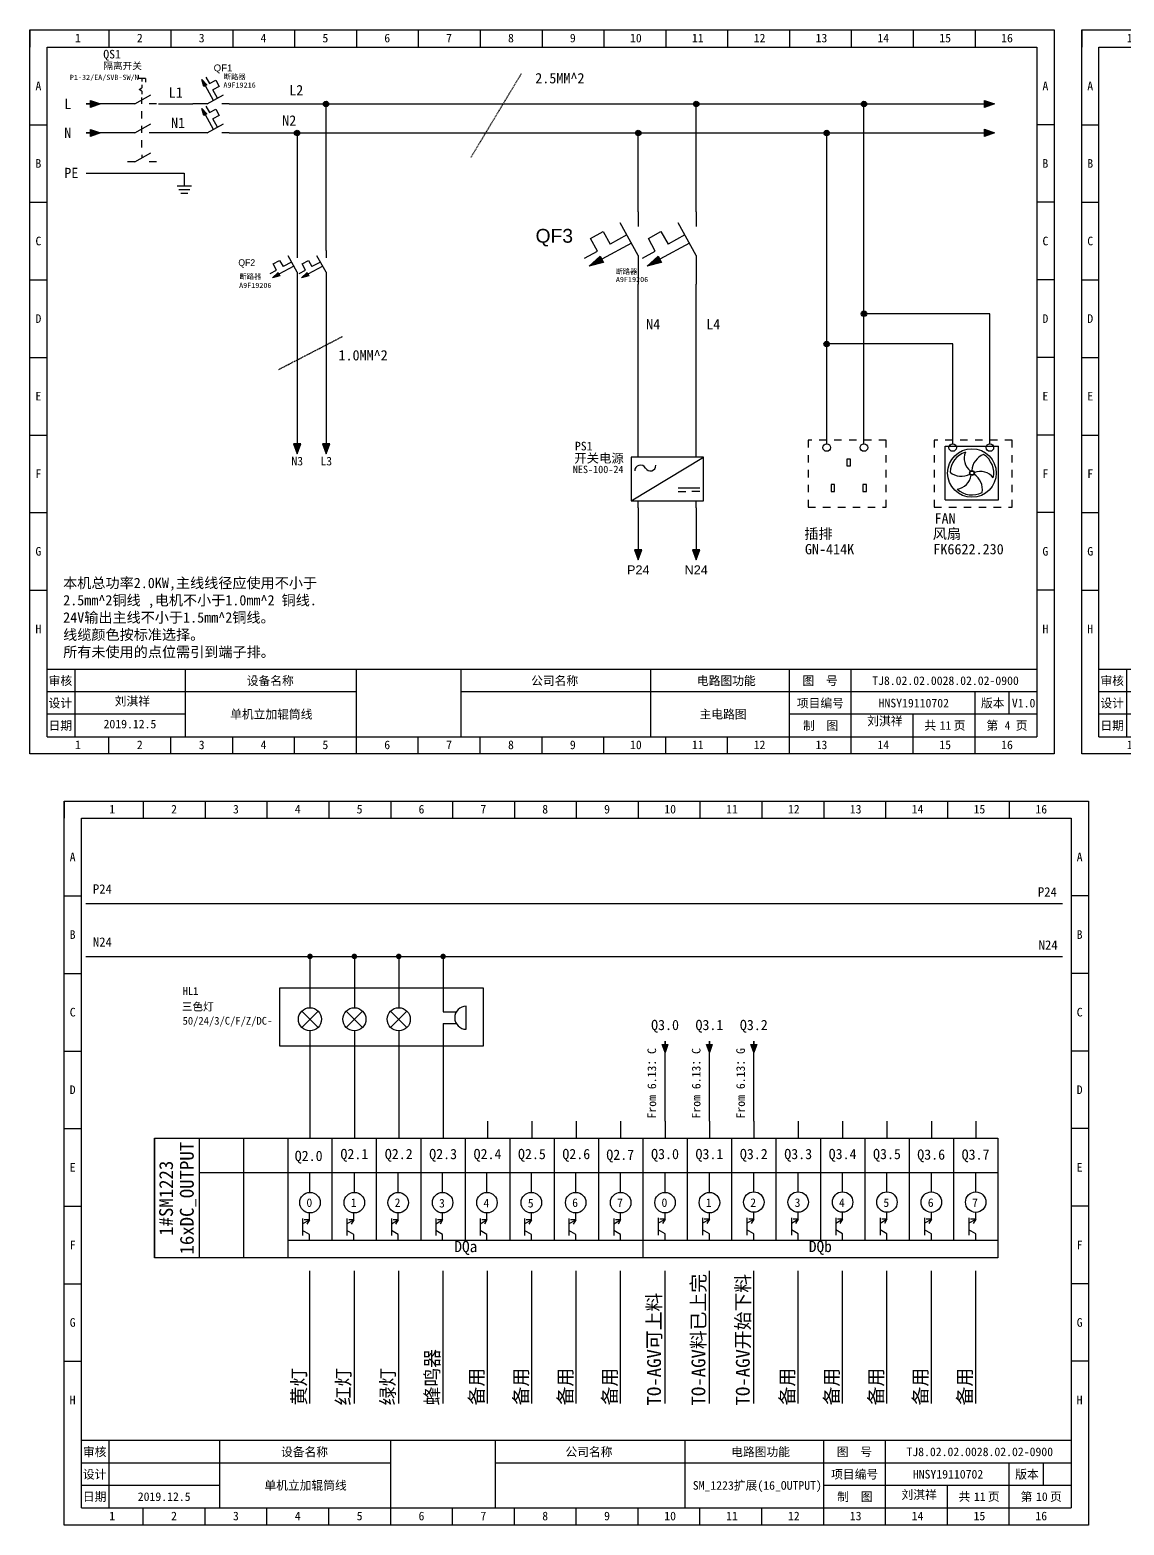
# Model space of a CAD drawing. Header units: millimetres. Extents: x 2035 to 3883, y 1511 to 1945.
# Drawn here: x 2962.8 to 3280.1, y 1511.7 to 1945.4 of the extents above; entities that cross this region are included whole.
import ezdxf
from ezdxf.enums import TextEntityAlignment as Align

# ---------------------------------------------------------------- set-up
doc = ezdxf.new("R2010")
doc.units = ezdxf.units.MM
doc.linetypes.add('EPL_DASH', pattern=[1, 0.5, -0.5])
doc.linetypes.add('HIDDEN', pattern=[0.375, 0.25, -0.125])
for name, color, linetype, lineweight in [('EPLAN300', 5, 'Continuous', 25), ('EPLAN302', 5, 'Continuous', 25), ('EPLAN305', 5, 'EPL_DASH', 25), ('EPLAN311', 1, 'Continuous', 25)]:
    doc.layers.add(name, color=color, linetype=linetype, lineweight=lineweight)
doc.styles.get("Standard").update_dxf_attribs({"font": 'arial.ttf'})
doc.styles.add('宋体', font='')
doc.styles.get('宋体').set_extended_font_data('宋体')

# ---------------------------------------------------------------- blocks, each defined once
blk = doc.blocks.new('*U89')
blk.add_line((-2.5, 0), (2.5, 0))
blk = doc.blocks.new('*U90')
at = {"color": 0, "linetype": 'ByBlock', "lineweight": -2, "transparency": 16777216}
for p in [(0, 0), (0, -22.5), (0, -45), (0, -67.5), (0, -90), (0, -112.5), (0, -135)]:
    blk.add_blockref('*U89', p, dxfattribs=at)
blk = doc.blocks.new('*U91')
blk.add_line((-2.5, 0), (2.5, 0))
blk = doc.blocks.new('*U92')
at = {"color": 0, "linetype": 'ByBlock', "lineweight": -2, "transparency": 16777216}
for p in [(0, 0), (0, -22.5), (0, -45), (0, -67.5), (0, -90), (0, -112.5), (0, -135)]:
    blk.add_blockref('*U91', p, dxfattribs=at)
blk = doc.blocks.new('制图图框')
for p, q in [((-2700.08, 789.32), (-2403.08, 789.32)), ((-2700.08, 579.32), (-2700.08, 789.32)), ((-2700.08, 789.32), (-2700.08, 784.32)), ((-2700.08, 789.32), (-2695.08, 789.32)), ((-2677.15, 789.32), (-2677.15, 784.32)), ((-2659.21, 789.32), (-2659.21, 784.32)), ((-2641.27, 789.32), (-2641.27, 784.32)), ((-2623.33, 789.32), (-2623.33, 784.32)), ((-2605.4, 789.32), (-2605.4, 784.32)), ((-2587.46, 789.32), (-2587.46, 784.32)), ((-2569.52, 789.32), (-2569.52, 784.32)), ((-2551.58, 789.32), (-2551.58, 784.32)), ((-2533.65, 789.32), (-2533.65, 784.32)), ((-2515.71, 789.32), (-2515.71, 784.32)), ((-2497.77, 789.32), (-2497.77, 784.32)), ((-2479.83, 789.32), (-2479.83, 784.32)), ((-2461.9, 789.32), (-2461.9, 784.32)), ((-2443.96, 789.32), (-2443.96, 784.32)), ((-2426.02, 789.32), (-2426.02, 784.32)), ((-2403.08, 789.32), (-2403.08, 579.32)), ((-2403.08, 789.32), (-2403.08, 784.32)), ((-2695.08, 784.32), (-2408.08, 784.32)), ((-2695.08, 584.32), (-2695.08, 784.32)), ((-2408.08, 784.32), (-2408.08, 584.32)), ((-2408.08, 603.82), (-2695.08, 603.82)), ((-2687.08, 603.82), (-2687.08, 584.32)), ((-2655.08, 603.82), (-2655.08, 584.32)), ((-2655.08, 603.82), (-2655.08, 584.32)), ((-2605.4, 579.32), (-2605.4, 603.82)), ((-2575.08, 603.82), (-2575.08, 584.32)), ((-2575.08, 603.82), (-2575.08, 584.32)), ((-2575.08, 603.82), (-2575.08, 584.32)), ((-2520.08, 603.82), (-2520.08, 584.32)), ((-2479.83, 579.32), (-2479.83, 603.82)), ((-2461.9, 579.32), (-2461.9, 603.82)), ((-2655.08, 597.32), (-2695.08, 597.32)), ((-2605.4, 597.32), (-2655.08, 597.32)), ((-2408.08, 597.32), (-2575.08, 597.32)), ((-2426.02, 579.32), (-2426.02, 597.32)), ((-2416.18, 597.32), (-2416.18, 590.82)), ((-2655.08, 590.82), (-2695.08, 590.82)), ((-2408.08, 590.82), (-2479.83, 590.82)), ((-2443.96, 579.32), (-2443.96, 590.82)), ((-2695.08, 584.32), (-2408.08, 584.32)), ((-2677.15, 579.32), (-2677.15, 584.32)), ((-2659.21, 579.32), (-2659.21, 584.32)), ((-2641.27, 579.32), (-2641.27, 584.32)), ((-2623.33, 579.32), (-2623.33, 584.32)), ((-2587.46, 579.32), (-2587.46, 584.32)), ((-2569.52, 579.32), (-2569.52, 584.32)), ((-2551.58, 579.32), (-2551.58, 584.32)), ((-2533.65, 579.32), (-2533.65, 584.32)), ((-2515.71, 579.32), (-2515.71, 584.32)), ((-2497.77, 579.32), (-2497.77, 584.32)), ((-2403.08, 579.32), (-2700.08, 579.32))]:
    blk.add_line(p, q)
blk.add_blockref('*U90', (-2697.58, 761.82))
at = {"xscale": -1}
blk.add_blockref('*U92', (-2405.58, 761.82), dxfattribs=at)
at = {"style": '宋体'}
for s, p in [('1', (-2687.01, 785.71)), ('2', (-2669.07, 785.71)), ('3', (-2651.13, 785.71)), ('4', (-2633.2, 785.71)), ('5', (-2615.26, 785.71)), ('6', (-2597.32, 785.71)), ('7', (-2579.38, 785.71)), ('8', (-2561.45, 785.71)), ('9', (-2543.51, 785.71)), ('10', (-2526.07, 785.71)), ('11', (-2508.13, 785.71)), ('12', (-2490.2, 785.71)), ('13', (-2472.26, 785.71)), ('14', (-2454.32, 785.71)), ('15', (-2436.38, 785.71)), ('16', (-2418.45, 785.71)), ('A', (-2698.47, 771.84)), ('A', (-2406.47, 771.84)), ('B', (-2698.47, 749.34)), ('B', (-2406.47, 749.34)), ('C', (-2698.47, 726.84)), ('C', (-2406.47, 726.84)), ('D', (-2698.47, 704.34)), ('D', (-2406.47, 704.34)), ('E', (-2698.47, 681.84)), ('E', (-2406.47, 681.84)), ('F', (-2698.47, 659.34)), ('F', (-2406.47, 659.34)), ('G', (-2698.47, 636.84)), ('G', (-2406.47, 636.84)), ('H', (-2698.47, 614.34)), ('H', (-2406.47, 614.34)), ('审核', (-2694.65, 599.29)), ('设备名称', (-2637.2, 599.28)), ('公司名称', (-2554.73, 599.29)), ('电路图功能', (-2506.66, 599.29)), ('图  号', (-2476.05, 599.3)), ('设计', (-2694.66, 592.79)), ('项目编号', (-2477.68, 592.79)), ('版本', (-2424.3, 592.79)), ('日期', (-2694.66, 586.29)), ('制  图', (-2475.91, 586.28)), ('共   页', (-2440.72, 586.31)), ('第   页', (-2422.72, 586.3)), ('1', (-2687.01, 580.71)), ('2', (-2669.07, 580.71)), ('3', (-2651.13, 580.71)), ('4', (-2633.2, 580.71)), ('5', (-2615.26, 580.71)), ('6', (-2597.32, 580.71)), ('7', (-2579.38, 580.71)), ('8', (-2561.45, 580.71)), ('9', (-2543.51, 580.71)), ('10', (-2526.07, 580.71)), ('11', (-2508.13, 580.71)), ('12', (-2490.2, 580.71)), ('13', (-2472.26, 580.71)), ('14', (-2454.32, 580.71)), ('15', (-2436.38, 580.71)), ('16', (-2418.45, 580.71))]:
    blk.add_text(s, height=2.5, dxfattribs=at).set_placement(p)
blk = doc.blocks.new('*U79')
blk.add_line((0, 0.14), (0, 5.8))
blk.add_circle((0, -2.83), 2.97)
blk = doc.blocks.new('*U80')
at = {"color": 0, "linetype": 'ByBlock', "lineweight": -2, "transparency": 16777216}
for p in [(0, 0), (12.87, 0)]:
    blk.add_blockref('*U79', p, dxfattribs=at)
blk = doc.blocks.new('断路器2P')
at = {"layer": 'EPLAN300', "linetype": 'Continuous', "lineweight": 25, "ltscale": 4}
for points in [[(-4.74, -5.26), (-3.68, -4.28), (-3.35, -4.89)], [(0.86, -5.26), (1.92, -4.28), (2.25, -4.89)]]:
    blk.add_hatch(color=5, dxfattribs=at).paths.add_polyline_path(points, flags=0)
at = {"layer": 'EPLAN300', "color": 5, "linetype": 'Continuous', "lineweight": 25}
for p, q in [((0, 0), (0, -1.4)), ((5.6, 0), (5.6, -1.4)), ((0, -4.2), (0, -5.6)), ((5.6, -4.2), (5.6, -5.6)), ((0, -5.6), (0, -7)), ((5.6, -5.6), (5.6, -7))]:
    blk.add_line(p, q, dxfattribs=at)
at = {"layer": 'EPLAN300', "color": 5, "linetype": 'Continuous', "lineweight": 25, "ltscale": 4}
for p, q in [((0, -4.2), (-1.75, -1.05)), ((5.6, -4.2), (3.85, -1.05)), ((-4.62, -2.57), (-3.4, -1.9)), ((-3.95, -3.8), (-4.62, -2.57)), ((-3.4, -1.9), (-2.72, -3.12)), ((-1.09, -2.23), (-2.72, -3.12)), ((0.98, -2.57), (2.2, -1.9)), ((1.65, -3.8), (0.98, -2.57)), ((2.2, -1.9), (2.88, -3.12)), ((4.51, -2.23), (2.88, -3.12)), ((-5.18, -4.47), (-3.95, -3.8)), ((-0.65, -3.02), (-3.52, -4.58)), ((0.42, -4.47), (1.65, -3.8)), ((4.95, -3.02), (2.08, -4.58))]:
    blk.add_line(p, q, dxfattribs=at)
for points in [[(-4.74, -5.26), (-3.68, -4.28), (-3.35, -4.89), (-4.74, -5.26)], [(0.86, -5.26), (1.92, -4.28), (2.25, -4.89), (0.86, -5.26)]]:
    blk.add_lwpolyline(points, close=True, dxfattribs=at)
at = {"color": 5}
blk.add_attdef('17_20010', text='', height=1.75, dxfattribs=at).set_placement((-6.3, -2.98), align=Align.MIDDLE_RIGHT)
blk = doc.blocks.new('隔离开关3P')
at = {"layer": 'EPLAN300', "color": 5, "linetype": 'Continuous', "lineweight": 25, "ltscale": 4}
for p, q in [((2.1, 5.6), (2.1, 4.9)), ((3.5, 4.9), (2.1, 4.9)), ((2.27, 2.8), (2.8, 3.15)), ((2.8, 4.9), (2.8, 4.38)), ((2.8, 3.68), (2.8, 3.15)), ((3.5, 4.9), (3.5, 4.2)), ((1.4, 0), (4.55, 1.75)), ((2.8, 2.45), (2.27, 2.8)), ((2.8, 2.45), (2.8, 1.93)), ((2.8, 0), (2.8, 1.23)), ((1.4, -5.6), (4.55, -3.85)), ((1.4, -11.2), (4.55, -9.45)), ((2.8, -9.8), (2.8, -10.41))]:
    blk.add_line(p, q, dxfattribs=at)
at = {"layer": 'EPLAN300', "color": 5, "linetype": 'Continuous', "lineweight": 25}
for p, q in [((1.4, 0), (0, 0)), ((5.6, 0), (4.2, 0)), ((2.8, -2.8), (2.8, -1.4)), ((1.4, -5.6), (0, -5.6)), ((2.8, -5.6), (2.8, -4.2)), ((5.6, -5.6), (4.2, -5.6)), ((2.8, -8.4), (2.8, -7)), ((1.4, -11.2), (0, -11.2)), ((5.6, -11.2), (4.2, -11.2))]:
    blk.add_line(p, q, dxfattribs=at)
at = {"color": 5}
blk.add_attdef('17_20010', text='', height=1.75, dxfattribs=at).set_placement((2.8, 6.3), align=Align.BOTTOM_CENTER)
blk = doc.blocks.new('接地标识')
at = {"layer": 'EPLAN300', "color": 5, "linetype": 'Continuous', "lineweight": 25, "ltscale": 4}
for p, q in [((1.4, 1.4), (-1.4, 1.4)), ((1.05, 2.1), (-1.05, 2.1)), ((0.7, 2.8), (-0.7, 2.8)), ((0, 0), (0, 1.4))]:
    blk.add_line(p, q, dxfattribs=at)
at = {"color": 5}
blk.add_attdef('17_20010', text='', height=1.7535, dxfattribs=at).set_placement((-2.8, 1.92465), align=Align.MIDDLE_RIGHT)
blk = doc.blocks.new('开关电源')
at = {"layer": 'EPLAN300', "color": 5, "linetype": 'Continuous', "lineweight": 25, "ltscale": 4}
for p, q in [((0, -1.4), (0, 0)), ((11.2, -1.4), (11.2, 0)), ((-1.4, -9.8), (12.6, -1.4)), ((7.69, -7.33), (11.89, -7.33)), ((7.69, -8.03), (9.23, -8.03)), ((11.89, -8.03), (10.35, -8.03)), ((0, -11.2), (0, -9.8)), ((11.2, -11.2), (11.2, -9.8))]:
    blk.add_line(p, q, dxfattribs=at)
blk.add_lwpolyline([(-1.4, -9.8), (12.6, -9.8), (12.6, -1.4), (-1.4, -1.4)], close=True, dxfattribs=at)
for centre, radius, start, end in [((0.43, -4.05), 1.12, 30, 180), ((2.34, -2.95), 1.08, 210, 0)]:
    blk.add_arc(centre, radius, start, end, dxfattribs=at)
at = {"color": 5}
blk.add_attdef('17_20010', text='', height=1.75, dxfattribs=at).set_placement((-2.8, -2.98), align=Align.MIDDLE_RIGHT)
blk = doc.blocks.new('_U5')
at = {"color": 7, "linetype": 'Continuous', "lineweight": 25}
for centre, radius, start, end in [((34.2, 17.5), 86.4, 157.30356, 232.3695), ((85.3, -51.9), 95.9, 110.18694, 177.72363)]:
    blk.add_arc(centre, radius, start, end, dxfattribs=at)
blk = doc.blocks.new('_U7')
blk.add_blockref('_U5', (18517.8, 9069.5))
for p, rotation in [((18449.1, 8986.9), 120.0000000000103), ((18555, 8968.7), 239.9999999999896)]:
    blk.add_blockref('_U5', p, dxfattribs=dict(rotation=rotation))
blk = doc.blocks.new('风扇')
at = {"color": 7, "linetype": 'Continuous', "lineweight": 25}
for p, q in [((18363.9, 9151.8), (18650.7, 9151.8)), ((18363.9, 8865), (18363.9, 9151.8)), ((18650.7, 8865), (18650.7, 9151.8)), ((18363.9, 8865), (18650.7, 8865))]:
    blk.add_line(p, q, dxfattribs=at)
for radius in [130.4, 13, 10.4]:
    blk.add_circle((18507.3, 9008.4), radius, dxfattribs=at)
for start, end in [(107.35638, 177.70393), (347.35638, 57.70393), (227.35638, 297.70393)]:
    blk.add_arc((18507.3, 9008.4), 117.4, start, end, dxfattribs=at)
blk.add_blockref('_U7', (0, 0))
blk = doc.blocks.new('EPLSYM_LibrarySPECIAL_Symbol17_Variant0_Placement1')
at = {"layer": 'EPLAN302', "color": 5, "linetype": 'Continuous', "lineweight": 25, "ltscale": 4}
blk.add_line((0, 1), (0, 4), dxfattribs=at)
blk.add_circle((0, 0), 1, dxfattribs=at)
at = {"color": 5}
blk.add_attdef('17_20039', text='', height=1.3026, dxfattribs=at).set_placement((2.3, 1.5), align=Align.BOTTOM_LEFT)
at = {"color": 0}
blk.add_attdef('17_20036', text='', height=1.8036, dxfattribs=at).set_placement((0, -1.36072), align=Align.TOP_CENTER)
blk = doc.blocks.new('EPLSYM_LibrarySPECIAL_Symbol0_Variant0_Placement-12')
at = {"layer": 'EPLAN305', "color": 5, "linetype": 'EPL_DASH', "lineweight": 25, "ltscale": 4}
blk.add_lwpolyline([(0, -18), (21, -18), (21, 0), (0, 0)], close=True, dxfattribs=at)
at = {"color": 5}
blk.add_attdef('17_20010', text='', height=2.505, dxfattribs=at).set_placement((-1.5, -1.001), align=Align.TOP_RIGHT)
at = {"color": 73}
blk.add_attdef('17_20300', text='', height=1.8036, dxfattribs=at).set_placement((-1.5, -5.13947), align=Align.TOP_RIGHT)
at = {"color": 0}
for tag, p in [('17_20901[1]', (-1.5, -11.30087)), ('17_20027', (-1.5, -8.22017)), ('17_20011', (-1.5, -14.38157)), ('17_20025', (-1.5, -17.46227)), ('17_20024', (-1.5, -20.54297))]:
    blk.add_attdef(tag, text='', height=1.8036, dxfattribs=at).set_placement(p, align=Align.TOP_RIGHT)
blk = doc.blocks.new('箭头')
at = {"layer": 'EPLAN311', "linetype": 'Continuous', "lineweight": 25, "ltscale": 4}
blk.add_hatch(color=1, dxfattribs=at).paths.add_polyline_path([(0.875, 0.7), (2.8, 0), (0.875, -0.7)], flags=0)
at = {"layer": 'EPLAN311', "color": 1, "linetype": 'Continuous', "lineweight": 25, "ltscale": 4}
blk.add_line((0, 0), (0.875, 0), dxfattribs=at)
blk.add_lwpolyline([(0.875, 0.7), (2.8, 0), (0.875, -0.7)], close=True, dxfattribs=at)
at = {"color": 5}
blk.add_attdef('70_20010', text='', height=1.7535, dxfattribs=at).set_placement((3.5, -0.17535), align=Align.MIDDLE_LEFT)
blk = doc.blocks.new('短接圆点')
at = {"layer": 'EPLAN311', "linetype": 'Continuous', "lineweight": 25, "ltscale": 4}
h = blk.add_hatch(color=1, dxfattribs=at)
edge = h.paths.add_edge_path()
edge.add_arc((0, 0), 0.525, 0, 360)
at = {"layer": 'EPLAN311', "color": 1, "linetype": 'Continuous', "lineweight": 25, "ltscale": 4}
blk.add_circle((0, 0), 0.525, dxfattribs=at)
blk = doc.blocks.new('箭头下')
at = {"layer": 'EPLAN311', "linetype": 'Continuous', "lineweight": 25, "ltscale": 4}
blk.add_hatch(color=1, dxfattribs=at).paths.add_polyline_path([(-0.7, -0.875), (0, -2.8), (0.7, -0.875)], flags=0)
at = {"layer": 'EPLAN311', "color": 1, "linetype": 'Continuous', "lineweight": 25, "ltscale": 4}
blk.add_line((0, 0), (0, -0.875), dxfattribs=at)
blk.add_lwpolyline([(-0.7, -0.875), (0, -2.8), (0.7, -0.875)], close=True, dxfattribs=at)
at = {"color": 5}
blk.add_attdef('70_20010', text='', height=1.7535, dxfattribs=at).set_placement((0, -3.8507), align=Align.TOP_CENTER)
blk = doc.blocks.new('指示灯')
at = {"layer": 'EPLAN300', "color": 5, "linetype": 'Continuous', "lineweight": 25, "ltscale": 4}
for p, q in [((0, 0), (0, -1.4)), ((-0.98, -1.82), (0.98, -3.78)), ((0.98, -1.82), (-0.98, -3.78)), ((0, -4.2), (0, -5.6))]:
    blk.add_line(p, q, dxfattribs=at)
blk.add_circle((0, -2.8), 1.4, dxfattribs=at)
at = {"color": 5}
blk.add_attdef('17_20010', text='', height=1.7535, dxfattribs=at).set_placement((-2.8, -2.97535), align=Align.MIDDLE_RIGHT)
blk = doc.blocks.new('蜂鸣器')
at = {"color": 5, "linetype": 'Continuous', "lineweight": 25, "ltscale": 4}
for p, q in [((0, 5.6), (0, 4.2)), ((0, 4.2), (3.18, 4.2)), ((5.6, 0), (5.6, 5.6)), ((0, 1.4), (0, 0)), ((0, 1.4), (3.18, 1.4))]:
    blk.add_line(p, q, dxfattribs=at)
blk.add_arc((5.6, 2.8), 2.8, 90, 270, dxfattribs=at)
at = {"color": 0, "style": '宋体'}
for tag, p in [('01', (0.42, 4.87)), ('02', (0.42, -0.54)), ('04', (0.42, -4.97)), ('05', (0.42, -7.13))]:
    blk.add_attdef(tag, p, '', height=1.26, dxfattribs=at)
at = {"color": 5, "style": '宋体'}
blk.add_attdef('03', (0.42, -2.69), '', height=1.75, dxfattribs=at)

msp = doc.modelspace()

# ---------------------------------------------------------------- hatches: boundary and pattern name
at = {"layer": 'EPLAN311', "linetype": 'ByBlock', "lineweight": 15, "ltscale": 4}
h = msp.add_hatch(color=0, dxfattribs=at)
edge = h.paths.add_edge_path()
edge.add_arc((3044.04, 1676.63), 0.81, 0, 360)
h = msp.add_hatch(color=0, dxfattribs=at)
edge = h.paths.add_edge_path()
edge.add_arc((3056.91, 1676.63), 0.81, 0, 360)
h = msp.add_hatch(color=0, dxfattribs=at)
edge = h.paths.add_edge_path()
edge.add_arc((3069.78, 1676.63), 0.81, 0, 360)
h = msp.add_hatch(color=0, dxfattribs=at)
edge = h.paths.add_edge_path()
edge.add_arc((3082.65, 1676.63), 0.81, 0, 360)

# ---------------------------------------------------------------- linework, layer by layer
at = {"color": 5, "linetype": 'HIDDEN'}
for p, q in [((3105.29, 1932.65), (3090.65, 1908.36)), ((3034.99, 1846.88), (3053.47, 1856.43))]:
    msp.add_line(p, q, dxfattribs=at)
for p, q in [((2991.11, 1923.87), (2979.11, 1923.87)), ((3000.07, 1923.87), (3010.07, 1923.87)), ((3020.57, 1923.88), (3238.34, 1923.88)), ((3048.7, 1881.37), (3048.7, 1923.88)), ((3156.02, 1892.57), (3156.02, 1923.88)), ((3204.68, 1828.54), (3204.68, 1923.88)), ((2991.11, 1915.47), (2979.11, 1915.47)), ((3010.07, 1915.47), (2999.51, 1915.47)), ((3020.57, 1915.48), (3238.34, 1915.48)), ((3040.3, 1915.48), (3040.3, 1881.37)), ((3139.22, 1892.57), (3139.22, 1915.48)), ((3193.88, 1828.54), (3193.88, 1915.48)), ((2979.11, 1903.81), (3007.6, 1903.81)), ((3007.6, 1903.81), (3007.6, 1900.08)), ((3040.3, 1870.87), (3040.3, 1826.59)), ((3048.7, 1870.87), (3048.7, 1826.59)), ((3139.23, 1823.51), (3139.23, 1871.57)), ((3156.03, 1823.51), (3156.03, 1871.57)), ((3241.21, 1863.01), (3204.68, 1863.01)), ((3241.21, 1828.54), (3241.21, 1863.01)), ((3230.41, 1854.28), (3193.88, 1854.28)), ((3230.41, 1828.54), (3230.41, 1854.28)), ((3199.76, 1820.89), (3199.76, 1818.89)), ((3200.76, 1820.89), (3199.76, 1820.89)), ((3199.76, 1818.89), (3200.76, 1818.89)), ((3200.76, 1818.89), (3200.76, 1820.89)), ((3195.14, 1813.49), (3195.14, 1811.49)), ((3196.14, 1813.49), (3195.14, 1813.49)), ((3196.14, 1811.49), (3196.14, 1813.49)), ((3204.38, 1813.49), (3204.38, 1811.49)), ((3205.38, 1813.49), (3204.38, 1813.49)), ((3205.38, 1811.49), (3205.38, 1813.49)), ((3195.14, 1811.49), (3196.14, 1811.49)), ((3204.38, 1811.49), (3205.38, 1811.49)), ((3139.23, 1806.71), (3139.23, 1795.83)), ((3156.03, 1806.71), (3156.03, 1795.83)), ((2979.02, 1676.64), (3262.29, 1676.62)), ((3044.04, 1676.63), (3044.04, 1665.12)), ((3056.91, 1676.63), (3056.91, 1665.12)), ((3069.78, 1676.63), (3069.78, 1665.12)), ((3082.65, 1676.63), (3082.65, 1662.22)), ((3082.65, 1655.5), (3082.65, 1628.85)), ((3044.04, 1651.68), (3044.04, 1628.85)), ((3056.91, 1651.68), (3056.91, 1628.85)), ((3069.78, 1651.68), (3069.78, 1628.85)), ((3147, 1628.85), (3147, 1652.1)), ((3159.87, 1628.85), (3159.87, 1652.1)), ((3172.74, 1628.85), (3172.74, 1652.1)), ((3044.04, 1628.85), (3044.04, 1623.9)), ((3044.04, 1628.85), (3044.04, 1623.9)), ((3056.91, 1628.85), (3056.91, 1623.9)), ((3056.91, 1628.85), (3056.91, 1623.9)), ((3069.78, 1628.85), (3069.78, 1623.9)), ((3082.65, 1628.85), (3082.65, 1623.9)), ((3095.52, 1628.85), (3095.52, 1623.9)), ((3108.39, 1628.85), (3108.39, 1623.9)), ((3121.26, 1628.85), (3121.26, 1623.9)), ((3134.13, 1628.85), (3134.13, 1623.9)), ((3147, 1628.85), (3147, 1623.9)), ((3159.87, 1628.85), (3159.87, 1623.9)), ((3172.74, 1628.85), (3172.74, 1623.9)), ((3185.61, 1628.85), (3185.61, 1623.9)), ((3198.48, 1628.85), (3198.48, 1623.9)), ((3211.35, 1628.85), (3211.35, 1623.9)), ((3224.22, 1628.85), (3224.22, 1623.9)), ((3237.09, 1628.85), (3237.09, 1623.9)), ((2998.99, 1623.9), (3140.56, 1623.9)), ((2998.99, 1589.25), (2998.99, 1623.9)), ((2998.99, 1623.9), (2998.99, 1589.25)), ((3011.86, 1623.9), (3011.86, 1589.25)), ((3024.73, 1623.9), (3024.73, 1589.25)), ((3037.6, 1623.9), (3037.6, 1589.25)), ((3050.47, 1594.2), (3050.47, 1623.9)), ((3063.34, 1594.2), (3063.34, 1623.9)), ((3076.21, 1623.9), (3076.21, 1594.2)), ((3089.08, 1623.9), (3089.08, 1594.2)), ((3101.95, 1623.9), (3101.95, 1594.2)), ((3114.82, 1623.9), (3114.82, 1594.17)), ((3127.69, 1623.9), (3127.69, 1594.2)), ((3140.56, 1623.9), (3243.52, 1623.9)), ((3140.56, 1623.9), (3140.56, 1589.25)), ((3153.43, 1623.9), (3153.43, 1594.2)), ((3166.3, 1623.9), (3166.3, 1594.2)), ((3179.17, 1623.9), (3179.17, 1594.2)), ((3192.04, 1623.9), (3192.04, 1594.2)), ((3204.91, 1623.9), (3204.91, 1594.2)), ((3217.78, 1623.9), (3217.78, 1594.2)), ((3230.65, 1623.9), (3230.65, 1594.2)), ((3243.52, 1623.9), (3243.52, 1589.25)), ((3243.52, 1623.9), (3243.52, 1589.25)), ((3011.86, 1614), (3140.56, 1614)), ((3044.04, 1608.19), (3044.04, 1614)), ((3056.91, 1608.19), (3056.91, 1614)), ((3069.62, 1608.19), (3069.62, 1613.84)), ((3082.49, 1608.19), (3082.49, 1613.84)), ((3095.36, 1608.19), (3095.36, 1613.84)), ((3108.23, 1608.19), (3108.23, 1613.84)), ((3121.1, 1608.19), (3121.1, 1613.84)), ((3134.13, 1608.19), (3134.13, 1613.84)), ((3134.13, 1608.19), (3134.13, 1613.84)), ((3140.56, 1614), (3243.52, 1614)), ((3147, 1608.19), (3147, 1614)), ((3159.87, 1608.19), (3159.87, 1614)), ((3172.74, 1608.35), (3172.74, 1614)), ((3185.61, 1608.35), (3185.61, 1614)), ((3198.48, 1608.35), (3198.48, 1614)), ((3211.35, 1608.35), (3211.35, 1614)), ((3041.9, 1600.62), (3041.9, 1595.67)), ((3041.9, 1599.12), (3043.88, 1600.27)), ((3043.88, 1600.27), (3042.4, 1600.27)), ((3043.88, 1600.27), (3043.14, 1598.98)), ((3043.88, 1600.27), (3043.88, 1602.25)), ((3054.77, 1600.62), (3054.77, 1595.67)), ((3054.77, 1599.12), (3056.75, 1600.27)), ((3056.75, 1600.27), (3055.27, 1600.27)), ((3056.75, 1600.27), (3056.01, 1598.98)), ((3056.75, 1600.27), (3056.75, 1602.25)), ((3067.64, 1600.62), (3067.64, 1595.67)), ((3067.64, 1599.12), (3069.62, 1600.27)), ((3069.62, 1600.27), (3068.14, 1600.27)), ((3069.62, 1600.27), (3068.88, 1598.98)), ((3069.62, 1600.27), (3069.62, 1602.25)), ((3080.51, 1600.62), (3080.51, 1595.67)), ((3080.51, 1599.12), (3082.49, 1600.27)), ((3082.49, 1600.27), (3081.01, 1600.27)), ((3082.49, 1600.27), (3081.75, 1598.98)), ((3082.49, 1600.27), (3082.49, 1602.25)), ((3093.38, 1600.62), (3093.38, 1595.67)), ((3093.38, 1599.12), (3095.36, 1600.27)), ((3095.36, 1600.27), (3093.88, 1600.27)), ((3095.36, 1600.27), (3094.62, 1598.98)), ((3095.36, 1600.27), (3095.36, 1602.25)), ((3106.25, 1600.62), (3106.25, 1595.67)), ((3106.25, 1599.12), (3108.23, 1600.27)), ((3108.23, 1600.27), (3106.75, 1600.27)), ((3108.23, 1600.27), (3107.49, 1598.98)), ((3108.23, 1600.27), (3108.23, 1602.25)), ((3119.12, 1600.62), (3119.12, 1595.67)), ((3119.12, 1599.12), (3121.1, 1600.27)), ((3121.1, 1600.27), (3119.62, 1600.27)), ((3121.1, 1600.27), (3120.36, 1598.98)), ((3121.1, 1600.27), (3121.1, 1602.25)), ((3132.15, 1600.62), (3132.15, 1595.67)), ((3132.15, 1599.12), (3134.13, 1600.27)), ((3134.13, 1600.27), (3132.64, 1600.27)), ((3134.13, 1600.27), (3133.38, 1598.98)), ((3134.13, 1600.27), (3134.13, 1602.25)), ((3145.02, 1600.78), (3145.02, 1595.83)), ((3145.02, 1599.28), (3147, 1600.43)), ((3147, 1600.43), (3145.51, 1600.43)), ((3147, 1600.43), (3146.25, 1599.14)), ((3147, 1600.43), (3147, 1602.41)), ((3157.89, 1600.78), (3157.89, 1595.83)), ((3157.89, 1599.28), (3159.87, 1600.43)), ((3159.87, 1600.43), (3158.38, 1600.43)), ((3159.87, 1600.43), (3159.12, 1599.14)), ((3159.87, 1600.43), (3159.87, 1602.41)), ((3170.76, 1600.78), (3170.76, 1595.83)), ((3170.76, 1599.28), (3172.74, 1600.43)), ((3172.74, 1600.43), (3171.25, 1600.43)), ((3172.74, 1600.43), (3171.99, 1599.14)), ((3172.74, 1600.43), (3172.74, 1602.41)), ((3183.63, 1600.78), (3183.63, 1595.83)), ((3183.63, 1599.28), (3185.61, 1600.43)), ((3185.61, 1600.43), (3184.12, 1600.43)), ((3185.61, 1600.43), (3184.86, 1599.14)), ((3185.61, 1600.43), (3185.61, 1602.41)), ((3196.5, 1600.78), (3196.5, 1595.83)), ((3196.5, 1599.28), (3198.48, 1600.43)), ((3198.48, 1600.43), (3196.99, 1600.43)), ((3198.48, 1600.43), (3197.73, 1599.14)), ((3198.48, 1600.43), (3198.48, 1602.41)), ((3209.37, 1600.78), (3209.37, 1595.83)), ((3209.37, 1599.28), (3211.35, 1600.43)), ((3211.35, 1600.43), (3209.86, 1600.43)), ((3211.35, 1600.43), (3210.6, 1599.14)), ((3211.35, 1600.43), (3211.35, 1602.41)), ((3222.24, 1600.78), (3222.24, 1595.83)), ((3222.24, 1599.28), (3224.22, 1600.43)), ((3224.22, 1600.43), (3222.73, 1600.43)), ((3224.22, 1600.43), (3223.47, 1599.14)), ((3224.22, 1600.43), (3224.22, 1602.41)), ((3235.11, 1600.78), (3235.11, 1595.83)), ((3235.11, 1599.28), (3237.09, 1600.43)), ((3237.09, 1600.43), (3235.6, 1600.43)), ((3237.09, 1600.43), (3236.34, 1599.14)), ((3237.09, 1600.43), (3237.09, 1602.41)), ((3043.88, 1596.02), (3041.9, 1597.14)), ((3043.88, 1594.2), (3043.88, 1596.02)), ((3056.75, 1596.02), (3054.77, 1597.14)), ((3056.75, 1594.2), (3056.75, 1596.02)), ((3069.62, 1596.02), (3067.64, 1597.14)), ((3069.62, 1594.2), (3069.62, 1596.02)), ((3082.49, 1596.02), (3080.51, 1597.14)), ((3082.49, 1594.2), (3082.49, 1596.02)), ((3095.36, 1596.02), (3093.38, 1597.14)), ((3095.36, 1594.2), (3095.36, 1596.02)), ((3108.23, 1596.02), (3106.25, 1597.14)), ((3108.23, 1594.2), (3108.23, 1596.02)), ((3121.1, 1596.02), (3119.12, 1597.14)), ((3121.1, 1594.2), (3121.1, 1596.02)), ((3134.13, 1596.02), (3132.15, 1597.14)), ((3134.13, 1594.2), (3134.13, 1596.02)), ((3147, 1596.18), (3145.02, 1597.3)), ((3147, 1594.2), (3147, 1596.18)), ((3159.87, 1596.18), (3157.89, 1597.3)), ((3159.87, 1594.2), (3159.87, 1596.18)), ((3172.74, 1596.18), (3170.76, 1597.3)), ((3172.74, 1594.2), (3172.74, 1596.18)), ((3185.61, 1596.18), (3183.63, 1597.3)), ((3185.61, 1594.2), (3185.61, 1596.18)), ((3198.48, 1596.18), (3196.5, 1597.3)), ((3198.48, 1594.2), (3198.48, 1596.18)), ((3211.35, 1596.18), (3209.37, 1597.3)), ((3211.35, 1594.2), (3211.35, 1596.18)), ((3224.22, 1596.18), (3222.24, 1597.3)), ((3224.22, 1594.2), (3224.22, 1596.18)), ((3237.09, 1596.18), (3235.11, 1597.3)), ((3237.09, 1594.2), (3237.09, 1596.18)), ((3089.08, 1594.2), (3037.6, 1594.2)), ((3140.56, 1594.2), (3089.08, 1594.2)), ((3192.04, 1594.2), (3140.56, 1594.2)), ((3243.52, 1594.2), (3192.04, 1594.2)), ((3140.56, 1589.25), (2998.99, 1589.25)), ((3243.52, 1589.25), (3140.56, 1589.25)), ((3044.04, 1546.93), (3044.04, 1585.47)), ((3056.91, 1546.93), (3056.91, 1585.47)), ((3069.78, 1546.93), (3069.78, 1585.47)), ((3082.65, 1546.93), (3082.65, 1585.47)), ((3095.52, 1546.93), (3095.52, 1585.47)), ((3108.39, 1546.93), (3108.39, 1585.47)), ((3121.26, 1546.93), (3121.26, 1585.47)), ((3134.13, 1546.93), (3134.13, 1585.47)), ((3147, 1546.93), (3147, 1585.47)), ((3159.87, 1546.93), (3159.87, 1585.47)), ((3172.74, 1546.93), (3172.74, 1585.47)), ((3185.61, 1546.93), (3185.61, 1585.47)), ((3198.48, 1546.93), (3198.48, 1585.47)), ((3211.35, 1546.93), (3211.35, 1585.47)), ((3224.22, 1546.93), (3224.22, 1585.47)), ((3237.09, 1546.93), (3237.09, 1585.47))]:
    msp.add_line(p, q)
at = {"color": 5}
for p, q in [((3035.31, 1667.52), (3094.25, 1667.52)), ((3035.31, 1650.65), (3035.31, 1667.52)), ((3094.25, 1667.52), (3094.25, 1650.65)), ((3094.25, 1650.65), (3035.31, 1650.65))]:
    msp.add_line(p, q, dxfattribs=at)
for centre in [(3044.04, 1605.22), (3056.91, 1605.22), (3069.62, 1605.22), (3082.49, 1605.22), (3095.36, 1605.22), (3108.23, 1605.22), (3121.1, 1605.22), (3134.13, 1605.22), (3134.13, 1605.22), (3147, 1605.22), (3159.87, 1605.22), (3172.74, 1605.38), (3185.61, 1605.38), (3198.48, 1605.38), (3211.35, 1605.38)]:
    msp.add_circle(centre, 2.97)
at = {"layer": 'EPLAN311', "color": 7, "linetype": 'Continuous', "lineweight": 25, "ltscale": 4}
for p, q in [((2979.02, 1692.02), (2993.96, 1692.02)), ((2993.96, 1692.02), (3262.29, 1692.02))]:
    msp.add_line(p, q, dxfattribs=at)

# ---------------------------------------------------------------- block references
for name, p in [('制图图框', (5662.91, 1156.04)), ('制图图框', (5967.91, 1156.04)), ('制图图框', (5672.84, 932.38)), ('*U80', (3224.22, 1608.2))]:
    msp.add_blockref(name, p)
ref = msp.add_blockref('隔离开关3P', (2991.11, 1923.87), dxfattribs=dict(xscale=1.5, yscale=1.5, zscale=1.5))
ref.add_attrib('17_20010', '隔离开关', dxfattribs={"color": 5, "height": 2, "style": '宋体'}).set_placement((2995.31, 1933.32), align=Align.BOTTOM_RIGHT)
ref = msp.add_blockref('断路器2P', (3020.57, 1923.88), dxfattribs=dict(xscale=1.5, yscale=1.5, zscale=1.5, rotation=270))
ref.add_attrib('17_20010', 'QF1', (3016.11, 1933.33), dxfattribs={"color": 5, "height": 2})
for name, p, xscale, yscale, zscale in [('箭头', (2979.11, 1923.87), 1.5, 1.5, 1.5), ('短接圆点', (3048.7, 1923.88), 1.5, 1.5, 1.5), ('短接圆点', (3156.03, 1923.88), 1.5, 1.5, 1.5), ('短接圆点', (3204.68, 1923.88), 1.5, 1.5, 1.5), ('箭头', (3238.34, 1923.88), 1.5, 1.5, 1.5), ('箭头', (2979.11, 1915.47), 1.5, 1.5, 1.5), ('短接圆点', (3040.3, 1915.48), 1.5, 1.5, 1.5), ('短接圆点', (3139.22, 1915.48), 1.5, 1.5, 1.5), ('短接圆点', (3193.88, 1915.48), 1.5, 1.5, 1.5), ('箭头', (3238.34, 1915.48), 1.5, 1.5, 1.5), ('短接圆点', (3204.68, 1863.01), 1.5, 1.5, 1.5), ('短接圆点', (3193.88, 1854.28), 1.5, 1.5, 1.5), ('箭头下', (3040.3, 1826.59), 1.5, 1.5, 1.5), ('箭头下', (3048.7, 1826.59), 1.5, 1.5, 1.5), ('指示灯', (3044.04, 1665.12), 2.4, 2.4, 2.4), ('指示灯', (3056.91, 1665.12), 2.4, 2.4, 2.4), ('指示灯', (3069.78, 1665.12), 2.4, 2.4, 2.4), ('蜂鸣器', (3082.65, 1655.5), 1.2, 1.2, 1.2)]:
    msp.add_blockref(name, p, dxfattribs=dict(xscale=xscale, yscale=yscale, zscale=zscale))
for name, p, xscale, yscale, zscale, rotation in [('接地标识', (3007.6, 1902.21), 1.5, 1.5, 1.5, 180), ('箭头', (3147, 1652.1), 1.2, 1.2, 1.2, 270), ('箭头', (3159.87, 1652.1), 1.2, 1.2, 1.2, 270), ('箭头', (3172.74, 1652.1), 1.2, 1.2, 1.2, 270)]:
    msp.add_blockref(name, p, dxfattribs=dict(xscale=xscale, yscale=yscale, zscale=zscale, rotation=rotation))
ref = msp.add_blockref('断路器2P', (3139.22, 1892.57), dxfattribs=dict(xscale=3, yscale=3, zscale=3))
ref.add_attrib('17_20010', 'QF3', dxfattribs={"color": 5, "height": 4}).set_placement((3120.32, 1883.64), align=Align.RIGHT)
ref = msp.add_blockref('断路器2P', (3040.3, 1881.37), dxfattribs=dict(xscale=1.5, yscale=1.5, zscale=1.5))
ref.add_attrib('17_20010', 'QF2', dxfattribs={"color": 5, "height": 1.946, "width": 0.92084}).set_placement((3023.27, 1876.9), (3028.14, 1876.9), align=Align.FIT)
at = {"color": 5, "linetype": 'ByBlock', "lineweight": 15, "xscale": 1.08, "yscale": 1.08, "zscale": 1.08}
for p in [(3188.48, 1826.38), (3225.01, 1826.38)]:
    msp.add_blockref('EPLSYM_LibrarySPECIAL_Symbol0_Variant0_Placement-12', p, dxfattribs=at)
at = {"color": 0, "linetype": 'ByBlock', "lineweight": 15}
for name, p, xscale, yscale, zscale in [('EPLSYM_LibrarySPECIAL_Symbol17_Variant0_Placement1', (3193.88, 1824.22), 1.08, 1.08, 1.08), ('EPLSYM_LibrarySPECIAL_Symbol17_Variant0_Placement1', (3204.68, 1824.22), 1.08, 1.08, 1.08), ('EPLSYM_LibrarySPECIAL_Symbol17_Variant0_Placement1', (3230.41, 1824.22), 1.08, 1.08, 1.08), ('EPLSYM_LibrarySPECIAL_Symbol17_Variant0_Placement1', (3241.21, 1824.22), 1.08, 1.08, 1.08), ('风扇', (2236.6, 1330.39), 0.05400000000000001, 0.05400000000000001, 0.05400000000000001)]:
    msp.add_blockref(name, p, dxfattribs=dict(at, xscale=xscale, yscale=yscale, zscale=zscale))
ref = msp.add_blockref('开关电源', (3139.23, 1823.51), dxfattribs=dict(xscale=1.5, yscale=1.5, zscale=1.5))
ref.add_attrib('17_20010', '开关电源', dxfattribs={"color": 5, "height": 2.63, "style": '宋体'}).set_placement((3135.03, 1819.05), align=Align.BOTTOM_RIGHT)
at = {"xscale": 1.5, "yscale": 1.5, "zscale": 1.5}
for p, values in [((3139.23, 1795.83), {'70_20010': 'P24'}), ((3156.03, 1795.83), {'70_20010': 'N24'})]:
    msp.add_blockref('箭头下', p, dxfattribs=at).add_auto_attribs(values)

# ---------------------------------------------------------------- texts
at = {"color": 1, "style": '宋体'}
for s, p in [('From 6.13：C', (3144.41, 1629.63)), ('From 6.13：C', (3157.28, 1629.63)), ('From 6.13：G', (3170.15, 1629.63))]:
    msp.add_text(s, height=2.5, rotation=90, dxfattribs=at).set_placement(p)
at = {"style": '宋体'}
for s, height, p in [('Q2.0', 2.97, (3039.62, 1617.3)), ('Q2.7', 2.97, (3129.96, 1617.63)), ('0', 2.48, (3043.01, 1603.98)), ('1', 2.48, (3055.88, 1603.98)), ('2', 2.48, (3068.59, 1603.98)), ('3', 2.48, (3081.46, 1603.82)), ('4', 2.48, (3094.33, 1603.82)), ('5', 2.48, (3107.2, 1603.82)), ('6', 2.48, (3120.07, 1603.98)), ('7', 2.48, (3133.1, 1603.98)), ('0', 2.48, (3145.97, 1603.98)), ('1', 2.48, (3158.84, 1603.98)), ('2', 2.48, (3171.71, 1603.98)), ('3', 2.48, (3184.58, 1603.98)), ('4', 2.48, (3197.45, 1603.98)), ('5', 2.48, (3210.32, 1603.98)), ('6', 2.48, (3223.19, 1603.98)), ('7', 2.48, (3236.06, 1603.98))]:
    msp.add_text(s, height=height, dxfattribs=at).set_placement(p)
at = {"color": 0, "style": '宋体'}
for s, p in [('TO-AGV料已上完', (3158.68, 1546.4)), ('TO-AGV开始下料', (3171.55, 1546.4)), ('TO-AGV可上料', (3145.81, 1546.4)), ('蜂鸣器', (3081.46, 1546.4)), ('黄灯', (3042.85, 1546.4)), ('红灯', (3055.72, 1546.4)), ('绿灯', (3068.59, 1546.4)), ('备用', (3094.33, 1546.4)), ('备用', (3107.2, 1546.4)), ('备用', (3120.07, 1546.4)), ('备用', (3132.94, 1546.4)), ('备用', (3184.42, 1546.4)), ('备用', (3197.29, 1546.4)), ('备用', (3210.16, 1546.4)), ('备用', (3223.03, 1546.4)), ('备用', (3235.9, 1546.4))]:
    msp.add_text(s, height=4, rotation=89.9965, dxfattribs=at).set_placement(p)
at = {"color": 5, "linetype": 'EPL_DASH', "insert": (2972.47, 1786.45), "char_height": 3, "attachment_point": 1, "style": '宋体'}
msp.add_mtext_dynamic_manual_height_columns('本机总功率2.0KW,主线线径应使用不小于2.5mm^ 2铜线 ,电机不小于1.0mm^ 2 铜线. 24V输出主线不小于1.5mm^ 2铜线。\\P线缆颜色按标准选择。\\P所有未使用的点位需引到端子排。', width=76.157, gutter_width=25, heights=[0], dxfattribs=at)
at = {"attachment_point": 5, "style": '宋体'}
for s, insert, char_height in [('P24', (2983.85, 1696.19), 2.7), ('P24', (3257.87, 1695.35), 2.7), ('N24', (2983.85, 1680.81), 2.7), ('N24', (3258.09, 1679.94), 2.7), ('Q3.0', (3147, 1656.38), 2.97), ('Q3.1', (3159.87, 1656.38), 2.97), ('Q3.2', (3172.74, 1656.38), 2.97), ('Q2.1', (3056.91, 1618.95), 2.97), ('Q2.2', (3069.78, 1618.95), 2.97), ('Q2.3', (3082.65, 1618.95), 2.97), ('Q2.4', (3095.52, 1618.95), 2.97), ('Q2.5', (3108.39, 1618.95), 2.97), ('Q2.6', (3121.26, 1618.95), 2.97), ('Q3.0', (3147, 1618.95), 2.97), ('Q3.1', (3159.87, 1618.95), 2.97), ('Q3.2', (3172.74, 1618.95), 2.97), ('Q3.3', (3185.61, 1618.95), 2.97), ('Q3.4', (3198.48, 1618.95), 2.97), ('Q3.5', (3211.35, 1618.95), 2.97), ('Q3.6', (3224.17, 1618.79), 2.97), ('Q3.7', (3237.04, 1618.79), 2.97), ('DQa', (3089.24, 1592.08), 3.267), ('DQb', (3192.04, 1592.1), 3.267)]:
    msp.add_mtext_dynamic_manual_height_columns(s, width=2.5259, gutter_width=12.5, heights=[0], dxfattribs=dict(at, insert=insert, char_height=char_height))
at = {"style": '宋体'}
for tag, p, height in [('QS1', (2984.1, 1937.07), 2.5), ('2.5MM^2', (3109.36, 1929.86), 3), ('L1', (3003.09, 1925.71), 3), ('L2', (3038.01, 1926.39), 3), ('L', (2972.79, 1922.42), 3), ('N', (2972.79, 1914.02), 3), ('N1', (3003.75, 1916.91), 3), ('N2', (3035.98, 1917.58), 3), ('PE', (2972.79, 1902.36), 3), ('N4', (3141.51, 1858.49), 3), ('L4', (3158.93, 1858.49), 3), ('1.0MM^2', (3052.3, 1849.5), 3), ('PS1', (3120.86, 1823.4), 2.5), ('N3', (3038.65, 1819.05), 2.5), ('L3', (3047.05, 1819.05), 2.5), ('NES-100-24', (3120.26, 1816.81), 2.16), ('FAN', (3225.14, 1802.18), 3), ('插排', (3187.39, 1797.72), 3), ('风扇', (3224.63, 1797.72), 3), ('GN-414K', (3187.56, 1793.26), 3), ('FK6622.230', (3224.8, 1793.26), 3)]:
    msp.add_attdef(tag, p, '', height=height, dxfattribs=at)
at = {"color": 5, "style": '宋体'}
for tag, p, height in [('P1-32/EA/SVB-SW/N', (2974.42, 1930.86), 1.5), ('A9F19216', (3018.93, 1928.62), 1.5), ('断路器', (3019.06, 1931.03), 1.5), ('断路器', (3023.6, 1873.11), 1.5), ('A9F19206', (3132.73, 1872.22), 1.5), ('断路器', (3132.66, 1874.53), 1.5), ('A9F19206', (3023.49, 1870.51), 1.5), ('HL1', (3007.1, 1665.48), 2.25), ('三色灯', (3006.88, 1660.93), 2.25), ('50/24/3/C/F/Z/DC-', (3007.1, 1656.84), 2.25)]:
    msp.add_attdef(tag, p, '', height=height, dxfattribs=at)
at = {"style": '宋体'}
for tag, text, p in [('TJ8.02.02.0028.02.02-0900', 'TJ8.01.01.0181.00.01-0900', (3228.33, 1756.61)), ('刘淇祥', '', (2992.53, 1750.65)), ('单机立加辊筒线', '', (3032.83, 1746.86)), ('主电路图', '封页', (3163.83, 1746.86)), ('HNSY19110702', '####', (3219.13, 1750.11)), ('V1.0', '1.0', (3250.98, 1750.11)), ('2019.12.5', '2019/09/23', (2991.83, 1744.04)), ('刘淇祥', '', (3210.74, 1744.9)), ('11', '02', (3228.33, 1743.61)), ('4', '01', (3246.33, 1743.61)), ('TJ8.02.02.0028.02.02-0900', 'TJ8.01.01.0181.00.01-0900', (3238.26, 1532.95)), ('HNSY19110702', '####', (3229.06, 1526.45)), ('单机立加辊筒线', '', (3042.76, 1523.2)), ('SM_1223扩展(16_OUTPUT)', '封页', (3173.76, 1523.2)), ('2019.12.5', '2019/09/23', (3001.76, 1519.95)), ('刘淇祥', '', (3220.67, 1520.49)), ('11', '02', (3238.26, 1519.95)), ('10', '01', (3256.26, 1519.95))]:
    msp.add_attdef(tag, text=text, height=2.5, dxfattribs=at).set_placement(p, align=Align.MIDDLE_CENTER)
for tag, p in [('16xDC_OUTPUT', (3008.33, 1606.51)), ('1#SM1223', (3002.31, 1606.49))]:
    msp.add_attdef(tag, text='封页', height=4, rotation=90, dxfattribs=at).set_placement(p, align=Align.MIDDLE_CENTER)

doc.saveas('drawing.dxf')
